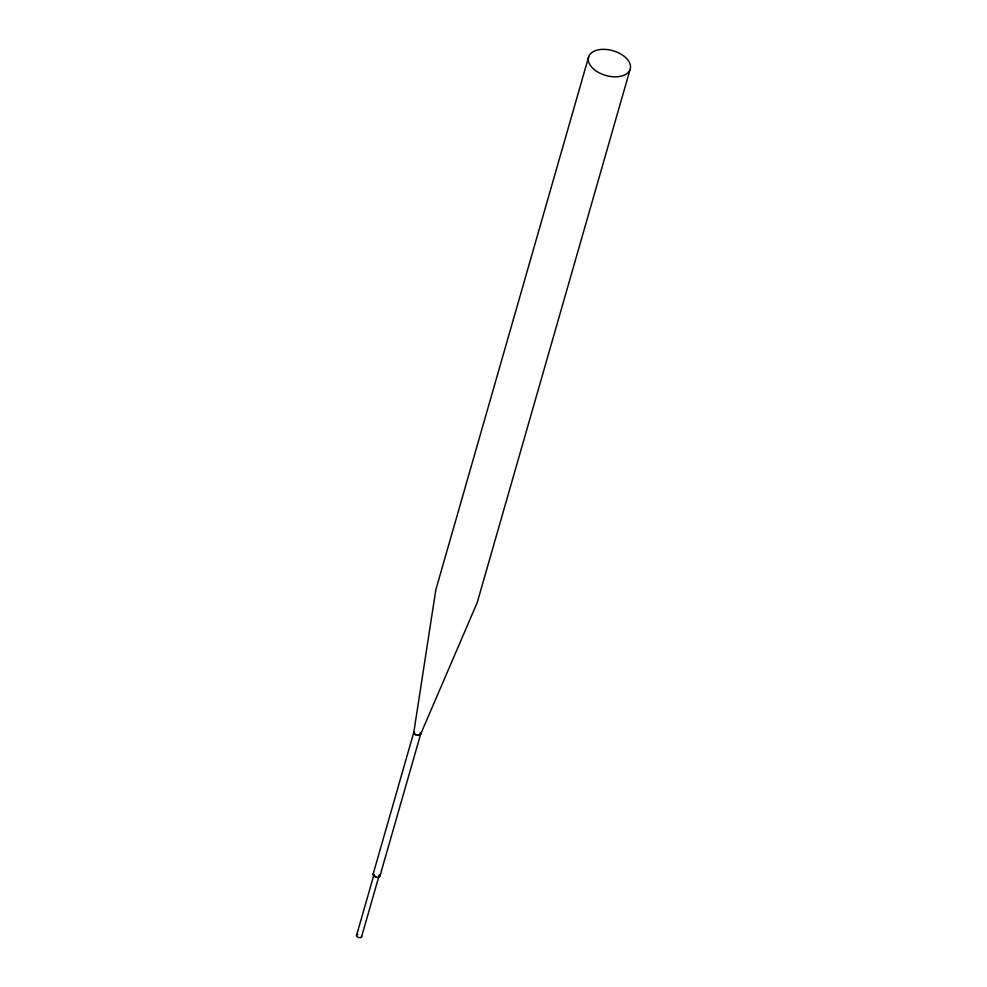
<?xml version="1.0" encoding="UTF-8"?>
<svg xmlns="http://www.w3.org/2000/svg" width="987" height="987" viewBox="0 0 987 987"><rect width="100%" height="100%" fill="white"/><g stroke="black" fill="none" stroke-linecap="round" stroke-linejoin="round"><path stroke-width="1.48" d="M588.696 56.691L435.822 589.819L413.8 732.366C413.713 735.771 421.807 736.845 420.363 732.761M413.985 731.848L414.935 734.34L418.315 735.389M413.8 732.366L414.17 731.614M373.148 874.075L413.874 732.083M356.529 935.466L373.974 874.618M361.538 936.897L379.094 875.654M379.909 876.197L420.635 734.205L418.34 735.389M630.076 69.497A21.665 12.88 16 0 1 595.334 70.422A21.665 12.88 16 0 1 602.749 49.35A21.665 12.88 16 0 1 630.076 69.497L477.202 602.625L420.635 734.192L420.536 733.07M361.575 936.071A2.628 1.567 16 0 1 359.873 937.65A2.628 1.567 16 0 1 356.726 936.182A2.628 1.567 16 0 1 357.886 934.356M378.983 876.049A2.628 1.567 16 0 1 378.7 876.37M375.788 876.53A2.628 1.567 16 0 1 374.036 875.037M379.427 874.482A3.541 2.11 16 0 1 376.713 877.32A3.541 2.11 16 0 1 373.456 873.594"/></g></svg>
